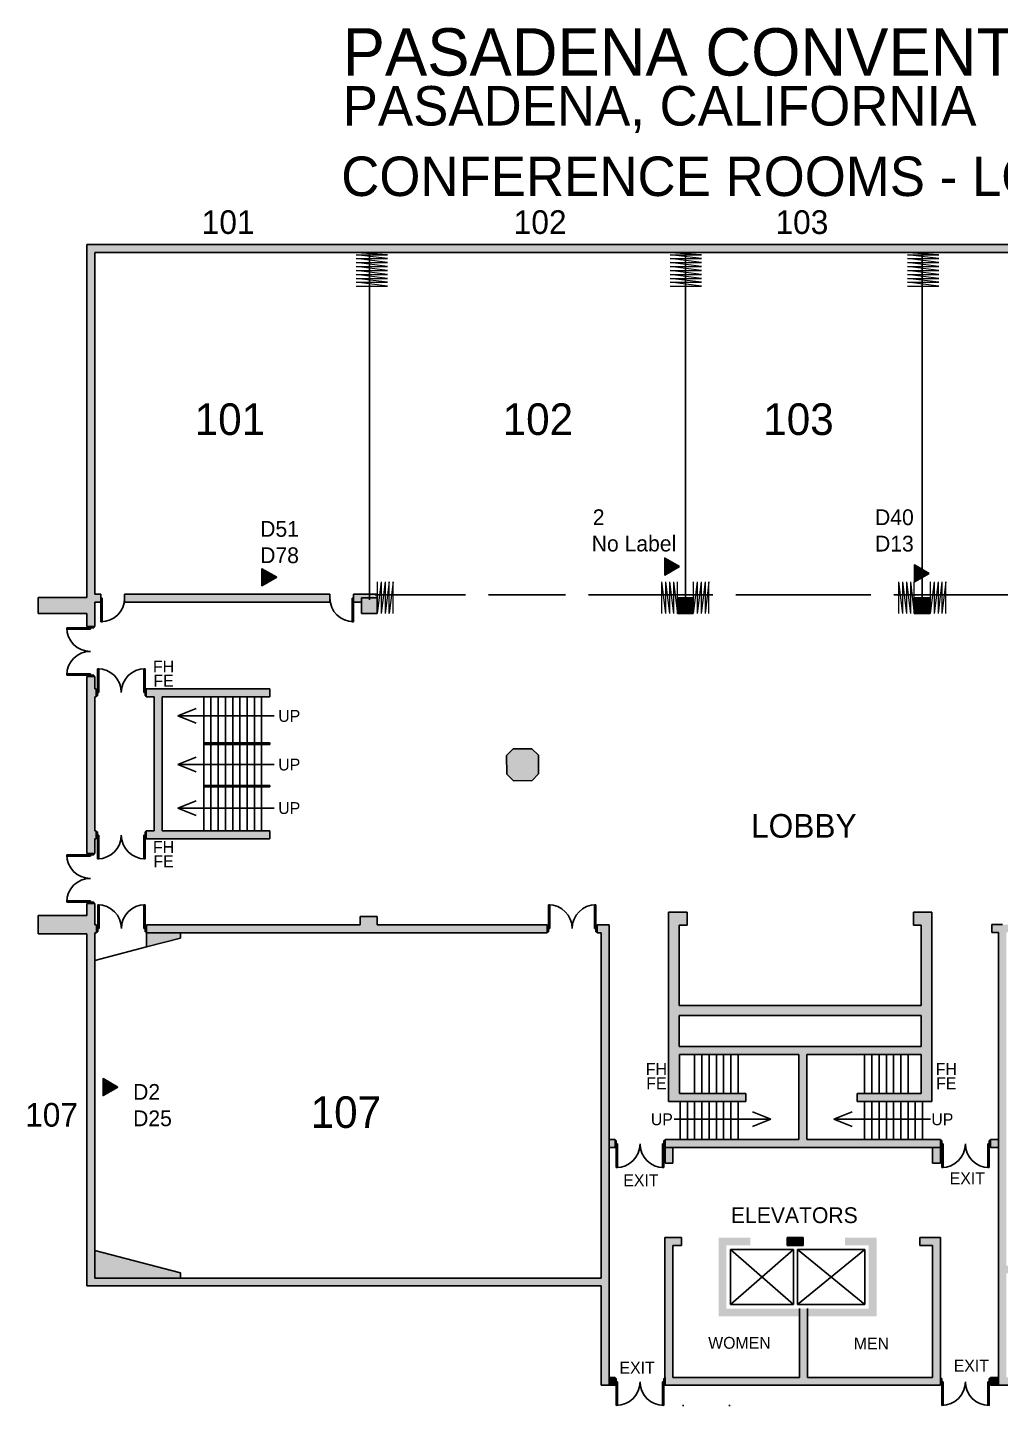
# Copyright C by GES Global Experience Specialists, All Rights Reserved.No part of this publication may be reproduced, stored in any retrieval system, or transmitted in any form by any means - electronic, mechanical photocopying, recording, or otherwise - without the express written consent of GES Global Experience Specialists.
# Model space of a CAD drawing. Header units: inches. Extents: x 3281 to 6000, y 3049 to 5144.
# Drawn here: x 3281 to 4759, y 3049 to 5144 of the extents above; entities that cross this region are included whole.
import ezdxf
from ezdxf.enums import TextEntityAlignment as Align

# ---------------------------------------------------------------- set-up
doc = ezdxf.new("R2010")
doc.units = ezdxf.units.IN
doc.header["$LTSCALE"] = 100
doc.header["$MEASUREMENT"] = 0
doc.linetypes.add('DASHED', pattern=[19.05, 12.7, -6.35])
for name, color, linetype, lineweight in [('bldg_airwall', 53, 'DASHED', 25), ('bldg_airwall_storage', 53, 'CONTINUOUS', 18), ('bldg_doors', 7, 'CONTINUOUS', 25), ('bldg_text', 94, 'CONTINUOUS', 25), ('bldg_title', 94, 'CONTINUOUS', 25), ('bldg_wallint', 7, 'CONTINUOUS', 25), ('bldg_wallintsol', 7, 'CONTINUOUS', 25), ('data_jack', 120, 'CONTINUOUS', 25)]:
    doc.layers.add(name, color=color, linetype=linetype, lineweight=lineweight)
doc.layers.add('bldg_fire', color=240, linetype='CONTINUOUS')
doc.layers.add('bldg_stairs', color=9, linetype='CONTINUOUS')
doc.styles.add('bldgtx18', font='bldgtx18')
doc.styles.add('bldgtx24', font='bldgtx24')
doc.styles.add('bldgtx36', font='bldgtx36')
doc.styles.add('bldgtx48', font='bldgtx48')
doc.styles.add('showtx60', font='showtx60')

msp = doc.modelspace()

# ---------------------------------------------------------------- hatches: boundary and pattern name
at = {"layer": 'bldg_wallintsol'}
for points in [[(5540.3, 4801.9), (5540.3, 4157.3), (5540.4, 4138.4), (5540.3, 4138.4), (5540.3, 4126.4), (5540.4, 4126.4), (5540.3, 3922.5), (5540.3, 3780), (5521.6, 3780), (5521.6, 3768), (5540.3, 3768), (5540.3, 3261.6), (5521.4, 3261.6), (5521.4, 3249.6), (5558.4, 3249.6), (5558.4, 3774), (5558.4, 4813.9), (3370.9, 4813.9), (3370.9, 4353.1), (3370.9, 4277.4), (3296.8, 4277.4), (3296.8, 4252.9), (3370.9, 4252.9), (3370.9, 4233.3), (3382.9, 4233.3), (3382.9, 4270.4), (3392.3, 4270.4), (3392.3, 4276.3), (3392.3, 4282.4), (3382.9, 4282.4), (3382.9, 4347.1), (3382.9, 4801.9)], [(3740.3, 4282.4), (3428.3, 4282.4), (3428.3, 4270.4), (3740.3, 4270.4)], [(4292.3, 4276.9), (4268.3, 4276.9), (4268.3, 4252.9), (4292.3, 4252.9)], [(4652.3, 4276.9), (4628.3, 4276.9), (4628.3, 4252.9), (4652.3, 4252.9)], [(4057.1, 4037.3), (4047, 4047.2), (4018.7, 4047.1), (4008.8, 4037), (4008.9, 4008.6), (4019, 3998.7), (4047.4, 3998.9), (4057.3, 4009)], [(3382.9, 3812.2), (3370.9, 3812.2), (3370.9, 3793.6), (3296.8, 3793.6), (3296.8, 3765.7), (3370.9, 3765.7), (3370.9, 3230.5), (4152.4, 3230.5), (4152.4, 3079.4), (4164.4, 3079.4), (4164.4, 3253.6), (4164.4, 3779.5), (4146.4, 3779.5), (4146.4, 3767.5), (4152.4, 3767.5), (4152.4, 3242.5), (3382.9, 3242.5), (3382.9, 3767.5), (3385.4, 3767.5), (3385.4, 3779.5), (3382.9, 3779.5)], [(4070.4, 3779.5), (3812.3, 3779.5), (3812.3, 3792), (3786.4, 3792), (3786.4, 3779.5), (3461.4, 3779.5), (3461.4, 3767.5), (4070.4, 3767.5)], [(4978.2, 3079.4), (4978.2, 3091.4), (4768.2, 3091.4), (4768.2, 3249.6), (5418.8, 3249.6), (5418.8, 3261.6), (4768.2, 3261.6), (4768.2, 3768), (4775.5, 3768), (4775.5, 3780), (4762.2, 3780), (4746.3, 3780), (4746.3, 3768), (4756.2, 3768), (4756.2, 3255.6), (4756.2, 3079.4)], [(3513.4, 3767.5), (3461.4, 3767.5), (3461.4, 3745.9), (3513.4, 3759.5)], [(4667.9, 3091.4), (4667.9, 3304.1), (4636.5, 3304.1), (4636.5, 3292.1), (4655.9, 3292.1), (4655.9, 3091.4), (4465.8, 3091.4), (4465.8, 3184.1), (4453.8, 3184.1), (4453.8, 3091.4), (4261.3, 3091.4), (4261.3, 3292.1), (4274.7, 3292.1), (4274.7, 3304.1), (4249.3, 3304.1), (4249.3, 3089.8), (4249.5, 3089.8), (4249.5, 3079.4), (4459.8, 3079.4), (4667.9, 3079.4)], [(4459.5, 3304.1), (4435, 3304.1), (4435, 3292.1), (4459.5, 3292.1)], [(3382.9, 3284.5), (3382.9, 3242.5), (3513.4, 3242.5), (3513.4, 3250.5)], [(4173.5, 3091.4), (4164.4, 3091.4), (4164.4, 3079.4), (4173.5, 3079.4)], [(4756.2, 3091.4), (4743.9, 3091.4), (4743.9, 3079.4), (4756.2, 3079.4)]]:
    msp.add_hatch(color=256, dxfattribs=at).paths.add_polyline_path(points, flags=0)
h = msp.add_hatch(color=256, dxfattribs=at)
h.paths.add_polyline_path([(3812.3, 4282.4), (3776.3, 4282.4), (3776.3, 4270.4), (3788.3, 4270.4), (3788.3, 4276.9), (3812.3, 4276.9)], flags=0)
h.paths.add_polyline_path([(3812.3, 4276.9), (3788.3, 4276.9), (3788.3, 4252.9), (3812.3, 4252.9)], flags=0)
h = msp.add_hatch(color=256, dxfattribs=at)
h.paths.add_polyline_path([(3385.3, 3922.5), (3382.9, 3922.5), (3382.8, 4126.4), (3385.3, 4126.4), (3385.3, 4138.4), (3382.8, 4138.4), (3382.9, 4157.3), (3370.9, 4157.3), (3370.9, 3888.2), (3382.9, 3888.2), (3382.9, 3910.5), (3385.3, 3910.5)], flags=0)
h.paths.add_polyline_path([(3485.4, 4126.4), (3649, 4126.4), (3649, 4138.4), (3461.3, 4138.4), (3461.3, 4126.4), (3473.4, 4126.4), (3473.4, 3922.5), (3461.3, 3922.5), (3461.3, 3910.5), (3512.3, 3910.5), (3649, 3910.5), (3649, 3922.5), (3485.4, 3922.5)], flags=0)
h = msp.add_hatch(color=256, dxfattribs=at)
h.paths.add_polyline_path([(4654.9, 3798.9), (4626.9, 3798.9), (4626.9, 3778.9), (4638.9, 3778.9), (4638.9, 3656.9), (4270.9, 3656.9), (4270.9, 3778.9), (4282.9, 3778.9), (4282.9, 3798.9), (4254.9, 3798.9), (4254.9, 3511.1), (4372.1, 3511.1), (4372.1, 3523.1), (4271.4, 3523.1), (4271.4, 3582.6), (4452.9, 3582.6), (4452.9, 3453.1), (4249.5, 3453.1), (4249.5, 3441.1), (4667.9, 3441.1), (4667.9, 3453.1), (4661.9, 3453.1), (4464.9, 3453.1), (4464.9, 3582.6), (4638.9, 3582.6), (4638.9, 3523.1), (4541.3, 3523.1), (4541.3, 3511.1), (4654.9, 3511.1)], flags=0)
h.paths.add_polyline_path([(4638.9, 3594.6), (4270.9, 3594.6), (4270.9, 3641.5), (4638.9, 3641.5)], flags=0)
h = msp.add_hatch(color=256, dxfattribs=at)
h.paths.add_polyline_path([(4261.5, 3441.1), (4249.5, 3441.1), (4249.5, 3417.1), (4261.5, 3417.1)], flags=0)
h.paths.add_polyline_path([(4173.5, 3453.1), (4164.4, 3453.1), (4164.4, 3441.1), (4173.5, 3441.1)], flags=0)
h = msp.add_hatch(color=256, dxfattribs=at)
h.paths.add_polyline_path([(4756.2, 3453.1), (4743.9, 3453.1), (4743.9, 3441.1), (4756.2, 3441.1)], flags=0)
h.paths.add_polyline_path([(4667.9, 3441.1), (4655.9, 3441.1), (4655.9, 3417.1), (4667.9, 3417.1)], flags=0)
at = {"layer": 'bldg_wallintsol', "linetype": 'CONTINUOUS'}
msp.add_hatch(color=256, dxfattribs=at).paths.add_polyline_path([(4330.9, 3184.1), (4450.9, 3184.1), (4570.9, 3184.1), (4570.9, 3304.1), (4522.9, 3304.1), (4522.9, 3292.1), (4558.9, 3292.1), (4558.9, 3196.1), (4342.9, 3196.1), (4342.9, 3292.1), (4378.9, 3292.1), (4378.9, 3304.1), (4330.9, 3304.1)], flags=0)
at = {"layer": 'data_jack'}
for points in [[(4249.2, 4337.3), (4249.2, 4311.4), (4271.6, 4324.3)], [(3637, 4321), (3637, 4295.2), (3659.4, 4308.1)], [(4628.4, 4326.7), (4628.4, 4300.9), (4650.8, 4313.8)], [(3395.7, 3545.7), (3395.7, 3519.9), (3418.1, 3532.8)]]:
    msp.add_hatch(color=256, dxfattribs=at).paths.add_polyline_path(points, flags=0)

# ---------------------------------------------------------------- linework, layer by layer
at = {"layer": 'bldg_airwall'}
for p, q in [((3800.4, 4273.5), (3800.4, 4802.1)), ((4280.4, 4273.5), (4280.4, 4802.1)), ((4640.4, 4273.5), (4640.4, 4802.1)), ((3946.2, 4281.2), (3808.9, 4281.2)), ((4098.2, 4281.2), (3981.2, 4281.2)), ((4322.2, 4281.2), (4133.2, 4281.2)), ((4562.2, 4281.2), (4357.2, 4281.2)), ((4786.7, 4281.2), (4597.2, 4281.2))]:
    msp.add_line(p, q, dxfattribs=at)
at = {"layer": 'bldg_airwall_storage'}
for p, q in [((3780, 4801.9), (3827.7, 4801.9)), ((3827.7, 4798.5), (3780, 4801.5)), ((3827.7, 4792.5), (3780, 4798.5)), ((3780, 4798.5), (3827.7, 4798.5)), ((4257.2, 4801.9), (4304.8, 4801.9)), ((4304.8, 4798.5), (4257.2, 4801.5)), ((4304.8, 4792.5), (4257.2, 4798.5)), ((4257.2, 4798.5), (4304.8, 4798.5)), ((4618.2, 4801.9), (4665.8, 4801.9)), ((4665.8, 4798.5), (4618.2, 4801.5)), ((4665.8, 4792.5), (4618.2, 4798.5)), ((4618.2, 4798.5), (4665.8, 4798.5)), ((3827.7, 4786.5), (3780, 4792.5)), ((3780, 4792.5), (3827.7, 4792.5)), ((3827.7, 4780.5), (3780, 4786.5)), ((3780, 4786.5), (3827.7, 4786.5)), ((3827.7, 4774.5), (3780, 4780.5)), ((3780, 4780.5), (3827.7, 4780.5)), ((4304.8, 4786.5), (4257.2, 4792.5)), ((4257.2, 4792.5), (4304.8, 4792.5)), ((4304.8, 4780.5), (4257.2, 4786.5)), ((4257.2, 4786.5), (4304.8, 4786.5)), ((4304.8, 4774.5), (4257.2, 4780.5)), ((4257.2, 4780.5), (4304.8, 4780.5)), ((4665.8, 4786.5), (4618.2, 4792.5)), ((4618.2, 4792.5), (4665.8, 4792.5)), ((4665.8, 4780.5), (4618.2, 4786.5)), ((4618.2, 4786.5), (4665.8, 4786.5)), ((4665.8, 4774.5), (4618.2, 4780.5)), ((4618.2, 4780.5), (4665.8, 4780.5)), ((3827.7, 4768.5), (3780, 4774.5)), ((3780, 4774.5), (3827.7, 4774.5)), ((3827.7, 4762.5), (3780, 4768.5)), ((3780, 4768.5), (3827.7, 4768.5)), ((3827.7, 4756.5), (3780, 4762.5)), ((3780, 4762.5), (3827.7, 4762.5)), ((3827.7, 4750.5), (3780, 4756.5)), ((3780, 4756.5), (3827.7, 4756.5)), ((4304.8, 4768.5), (4257.2, 4774.5)), ((4257.2, 4774.5), (4304.8, 4774.5)), ((4304.8, 4762.5), (4257.2, 4768.5)), ((4257.2, 4768.5), (4304.8, 4768.5)), ((4304.8, 4756.5), (4257.2, 4762.5)), ((4257.2, 4762.5), (4304.8, 4762.5)), ((4304.8, 4750.5), (4257.2, 4756.5)), ((4257.2, 4756.5), (4304.8, 4756.5)), ((4665.8, 4768.5), (4618.2, 4774.5)), ((4618.2, 4774.5), (4665.8, 4774.5)), ((4665.8, 4762.5), (4618.2, 4768.5)), ((4618.2, 4768.5), (4665.8, 4768.5)), ((4665.8, 4756.5), (4618.2, 4762.5)), ((4618.2, 4762.5), (4665.8, 4762.5)), ((4665.8, 4750.5), (4618.2, 4756.5)), ((4618.2, 4756.5), (4665.8, 4756.5)), ((3780, 4750.5), (3827.7, 4750.5)), ((4257.2, 4750.5), (4304.8, 4750.5)), ((4618.2, 4750.5), (4665.8, 4750.5)), ((3812.3, 4300.9), (3812.3, 4252.9)), ((3818.3, 4300.9), (3812.3, 4252.9)), ((3818.3, 4300.9), (3818.3, 4252.9)), ((3824.3, 4300.9), (3818.3, 4252.9)), ((3824.3, 4300.9), (3824.3, 4252.9)), ((3830.3, 4300.9), (3824.3, 4252.9)), ((3830.3, 4252.9), (3830.3, 4300.9)), ((3836.3, 4300.9), (3830.3, 4252.9)), ((3836.3, 4252.9), (3836.3, 4300.9)), ((4244.3, 4300.9), (4244.3, 4252.9)), ((4244.3, 4300.9), (4250.3, 4252.9)), ((4250.3, 4300.9), (4250.3, 4252.9)), ((4250.3, 4300.9), (4256.3, 4252.9)), ((4256.3, 4300.9), (4256.3, 4252.9)), ((4256.3, 4300.9), (4262.3, 4252.9)), ((4262.3, 4300.9), (4262.3, 4252.9)), ((4262.3, 4300.9), (4268.3, 4252.9)), ((4268.3, 4252.9), (4268.3, 4300.9)), ((4292.3, 4300.9), (4292.3, 4252.9)), ((4298.3, 4300.9), (4292.3, 4252.9)), ((4298.3, 4300.9), (4298.3, 4252.9)), ((4304.3, 4300.9), (4298.3, 4252.9)), ((4304.3, 4300.9), (4304.3, 4252.9)), ((4310.3, 4300.9), (4304.3, 4252.9)), ((4310.3, 4300.9), (4310.3, 4252.9)), ((4316.3, 4300.9), (4310.3, 4252.9)), ((4316.3, 4252.9), (4316.3, 4300.9)), ((4604.3, 4300.9), (4604.3, 4252.9)), ((4604.3, 4300.9), (4610.3, 4252.9)), ((4610.3, 4300.9), (4610.3, 4252.9)), ((4610.3, 4300.9), (4616.3, 4252.9)), ((4616.3, 4300.9), (4616.3, 4252.9)), ((4616.3, 4300.9), (4622.3, 4252.9)), ((4622.3, 4300.9), (4622.3, 4252.9)), ((4622.3, 4300.9), (4628.3, 4252.9)), ((4628.3, 4252.9), (4628.3, 4300.9)), ((4652.3, 4300.9), (4652.3, 4252.9)), ((4658.3, 4300.9), (4652.3, 4252.9)), ((4658.3, 4300.9), (4658.3, 4252.9)), ((4664.3, 4300.9), (4658.3, 4252.9)), ((4664.3, 4300.9), (4664.3, 4252.9)), ((4670.3, 4300.9), (4664.3, 4252.9)), ((4670.3, 4300.9), (4670.3, 4252.9)), ((4676.3, 4300.9), (4670.3, 4252.9)), ((4676.3, 4252.9), (4676.3, 4300.9))]:
    msp.add_line(p, q, dxfattribs=at)
at = {"layer": 'bldg_doors'}
for p, q in [((3392.3, 4276.3), (3394.3, 4276.3)), ((3392.3, 4240.3), (3392.3, 4276.3)), ((3394.3, 4276.3), (3394.3, 4240.3)), ((3776.3, 4276.3), (3774.3, 4276.3)), ((3774.3, 4276.3), (3774.3, 4240.3)), ((3776.3, 4240.3), (3776.3, 4276.3)), ((3381.3, 4233.3), (3376.3, 4233.3)), ((3376.3, 4233.3), (3376.3, 4231.3)), ((3381.3, 4231.3), (3381.3, 4233.3)), ((3394.3, 4240.3), (3392.3, 4240.3)), ((3774.3, 4240.3), (3776.3, 4240.3)), ((3340.3, 4229.3), (3340.3, 4231.3)), ((3340.3, 4231.3), (3376.3, 4231.3)), ((3376.3, 4229.3), (3340.3, 4229.3)), ((3376.3, 4231.3), (3381.3, 4231.3)), ((3376.3, 4231.3), (3376.3, 4229.3)), ((3376.3, 4161.3), (3340.3, 4161.3)), ((3340.3, 4161.3), (3340.3, 4159.3)), ((3340.3, 4159.3), (3376.3, 4159.3)), ((3376.3, 4159.3), (3376.3, 4161.3)), ((3376.3, 4157.3), (3376.3, 4159.3)), ((3376.3, 4159.3), (3381.3, 4159.3)), ((3381.3, 4157.3), (3376.3, 4157.3)), ((3381.3, 4159.3), (3381.3, 4157.3)), ((3389.3, 4169), (3387.3, 4169)), ((3387.3, 4169), (3387.3, 4133)), ((3389.3, 4133), (3389.3, 4169)), ((3457.3, 4133), (3457.3, 4169)), ((3457.3, 4169), (3459.3, 4169)), ((3459.3, 4169), (3459.3, 4133)), ((3385.3, 4128), (3385.3, 4133)), ((3385.3, 4133), (3387.3, 4133)), ((3387.3, 4128), (3385.3, 4128)), ((3387.3, 4133), (3387.3, 4128)), ((3387.3, 4133), (3389.3, 4133)), ((3459.3, 4133), (3457.3, 4133)), ((3461.3, 4133), (3459.3, 4133)), ((3459.3, 4133), (3459.3, 4128)), ((3459.3, 4128), (3461.3, 4128)), ((3461.3, 4128), (3461.3, 4133)), ((3387.3, 3920.9), (3385.3, 3920.9)), ((3385.3, 3920.9), (3385.3, 3915.9)), ((3387.3, 3915.9), (3387.3, 3920.9)), ((3459.3, 3920.9), (3461.3, 3920.9)), ((3459.3, 3915.9), (3459.3, 3920.9)), ((3461.3, 3920.9), (3461.3, 3915.9)), ((3385.3, 3915.9), (3387.3, 3915.9)), ((3387.3, 3915.9), (3389.3, 3915.9)), ((3387.3, 3879.9), (3387.3, 3915.9)), ((3389.3, 3915.9), (3389.3, 3879.9)), ((3459.3, 3915.9), (3457.3, 3915.9)), ((3457.3, 3915.9), (3457.3, 3879.9)), ((3461.3, 3915.9), (3459.3, 3915.9)), ((3459.3, 3879.9), (3459.3, 3915.9)), ((3340.3, 3884.2), (3340.3, 3886.2)), ((3340.3, 3886.2), (3376.3, 3886.2)), ((3376.3, 3884.2), (3340.3, 3884.2)), ((3381.3, 3888.2), (3376.3, 3888.2)), ((3376.3, 3888.2), (3376.3, 3886.2)), ((3376.3, 3886.2), (3381.3, 3886.2)), ((3376.3, 3886.2), (3376.3, 3884.2)), ((3381.3, 3886.2), (3381.3, 3888.2)), ((3389.3, 3879.9), (3387.3, 3879.9)), ((3457.3, 3879.9), (3459.3, 3879.9)), ((3376.3, 3816.2), (3340.3, 3816.2)), ((3340.3, 3816.2), (3340.3, 3814.2)), ((3340.3, 3814.2), (3376.3, 3814.2)), ((3376.3, 3814.2), (3376.3, 3816.2)), ((3376.3, 3812.2), (3376.3, 3814.2)), ((3376.3, 3814.2), (3381.3, 3814.2)), ((3381.3, 3814.2), (3381.3, 3812.2)), ((3381.3, 3812.2), (3376.3, 3812.2)), ((3389.4, 3810.1), (3387.4, 3810.1)), ((3387.4, 3810.1), (3387.4, 3774.1)), ((3389.4, 3774.1), (3389.4, 3810.1)), ((3457.4, 3774.1), (3457.4, 3810.1)), ((3457.4, 3810.1), (3459.4, 3810.1)), ((3459.4, 3810.1), (3459.4, 3774.1)), ((4074.4, 3810.1), (4072.4, 3810.1)), ((4072.4, 3810.1), (4072.4, 3774.1)), ((4074.4, 3774.1), (4074.4, 3810.1)), ((4142.4, 3774.1), (4142.4, 3810.1)), ((4142.4, 3810.1), (4144.4, 3810.1)), ((4144.4, 3810.1), (4144.4, 3774.1)), ((3385.4, 3769.1), (3385.4, 3774.1)), ((3385.4, 3774.1), (3387.4, 3774.1)), ((3387.4, 3774.1), (3387.4, 3769.1)), ((3387.4, 3774.1), (3389.4, 3774.1)), ((3459.4, 3774.1), (3457.4, 3774.1)), ((3461.4, 3774.1), (3459.4, 3774.1)), ((3459.4, 3774.1), (3459.4, 3769.1)), ((3461.4, 3769.1), (3461.4, 3774.1)), ((4070.4, 3769.1), (4070.4, 3774.1)), ((4070.4, 3774.1), (4072.4, 3774.1)), ((4072.4, 3774.1), (4072.4, 3769.1)), ((4072.4, 3774.1), (4074.4, 3774.1)), ((4144.4, 3774.1), (4142.4, 3774.1)), ((4146.4, 3774.1), (4144.4, 3774.1)), ((4144.4, 3774.1), (4144.4, 3769.1)), ((4146.4, 3769.1), (4146.4, 3774.1)), ((3387.4, 3769.1), (3385.4, 3769.1)), ((3459.4, 3769.1), (3461.4, 3769.1)), ((4072.4, 3769.1), (4070.4, 3769.1)), ((4144.4, 3769.1), (4146.4, 3769.1)), ((4175.5, 3451.5), (4173.5, 3451.5)), ((4173.5, 3451.5), (4173.5, 3446.5)), ((4173.5, 3446.5), (4175.5, 3446.5)), ((4175.5, 3446.5), (4175.5, 3451.5)), ((4175.5, 3446.5), (4177.5, 3446.5)), ((4175.5, 3410.5), (4175.5, 3446.5)), ((4177.5, 3446.5), (4177.5, 3410.5)), ((4247.5, 3446.5), (4245.5, 3446.5)), ((4245.5, 3446.5), (4245.5, 3410.5)), ((4247.5, 3451.5), (4249.5, 3451.5)), ((4247.5, 3446.5), (4247.5, 3451.5)), ((4249.5, 3446.5), (4247.5, 3446.5)), ((4247.5, 3410.5), (4247.5, 3446.5)), ((4249.5, 3451.5), (4249.5, 3446.5)), ((4249.5, 3451.5), (4249.5, 3446.5)), ((4669.9, 3451.5), (4667.9, 3451.5)), ((4667.9, 3451.5), (4667.9, 3446.5)), ((4667.9, 3446.5), (4669.9, 3446.5)), ((4669.9, 3446.5), (4669.9, 3451.5)), ((4669.9, 3446.5), (4671.9, 3446.5)), ((4669.9, 3410.5), (4669.9, 3446.5)), ((4671.9, 3446.5), (4671.9, 3410.5)), ((4741.9, 3446.5), (4739.9, 3446.5)), ((4739.9, 3446.5), (4739.9, 3410.5)), ((4741.9, 3451.5), (4743.9, 3451.5)), ((4741.9, 3446.5), (4741.9, 3451.5)), ((4743.9, 3446.5), (4741.9, 3446.5)), ((4741.9, 3410.5), (4741.9, 3446.5)), ((4743.9, 3451.5), (4743.9, 3446.5)), ((4743.9, 3451.5), (4743.9, 3446.5)), ((4177.5, 3410.5), (4175.5, 3410.5)), ((4245.5, 3410.5), (4247.5, 3410.5)), ((4671.9, 3410.5), (4669.9, 3410.5)), ((4739.9, 3410.5), (4741.9, 3410.5)), ((4175.5, 3089.8), (4173.5, 3089.8)), ((4173.5, 3089.8), (4173.5, 3084.8)), ((4173.5, 3084.8), (4175.5, 3084.8)), ((4175.5, 3084.8), (4175.5, 3089.8)), ((4175.5, 3084.8), (4177.5, 3084.8)), ((4175.5, 3048.8), (4175.5, 3084.8)), ((4177.5, 3084.8), (4177.5, 3048.8)), ((4247.5, 3084.8), (4245.5, 3084.8)), ((4245.5, 3084.8), (4245.5, 3048.8)), ((4247.5, 3089.8), (4249.5, 3089.8)), ((4247.5, 3084.8), (4247.5, 3089.8)), ((4249.5, 3084.8), (4247.5, 3084.8)), ((4247.5, 3048.8), (4247.5, 3084.8)), ((4249.5, 3089.8), (4249.5, 3084.8)), ((4249.5, 3089.8), (4249.5, 3084.8)), ((4669.9, 3089.8), (4667.9, 3089.8)), ((4667.9, 3089.8), (4667.9, 3084.8)), ((4667.9, 3084.8), (4669.9, 3084.8)), ((4669.9, 3084.8), (4669.9, 3089.8)), ((4669.9, 3084.8), (4671.9, 3084.8)), ((4669.9, 3048.8), (4669.9, 3084.8)), ((4671.9, 3084.8), (4671.9, 3048.8)), ((4741.9, 3084.8), (4739.9, 3084.8)), ((4739.9, 3084.8), (4739.9, 3048.8)), ((4741.9, 3089.8), (4743.9, 3089.8)), ((4741.9, 3084.8), (4741.9, 3089.8)), ((4743.9, 3084.8), (4741.9, 3084.8)), ((4741.9, 3048.8), (4741.9, 3084.8)), ((4743.9, 3089.8), (4743.9, 3084.8)), ((4743.9, 3089.8), (4743.9, 3084.8)), ((4278.3, 3048.8), (4276.3, 3048.8)), ((4346.3, 3048.8), (4348.3, 3048.8))]:
    msp.add_line(p, q, dxfattribs=at)
for centre, start, end in [((3392.3, 4276.3), 270, 0), ((3776.3, 4276.3), 180, -90), ((3376.3, 4231.3), 180, 270), ((3376.3, 4159.3), 90, 180), ((3387.3, 4133), 0, 90), ((3459.3, 4133), 90, 180), ((3387.3, 3915.9), 270, 0), ((3459.3, 3915.9), 180, -90), ((3376.3, 3886.2), 180, 270), ((3376.3, 3814.2), 90, 180), ((3387.4, 3774.1), 0, 90), ((3459.4, 3774.1), 90, 180), ((4072.4, 3774.1), 0, 90), ((4144.4, 3774.1), 90, 180), ((4175.5, 3446.5), 270, 0), ((4247.5, 3446.5), 180, -90), ((4669.9, 3446.5), 270, 0), ((4741.9, 3446.5), 180, -90), ((4175.5, 3084.8), 270, 0), ((4247.5, 3084.8), 180, -90), ((4669.9, 3084.8), 270, 0), ((4741.9, 3084.8), 180, -90)]:
    msp.add_arc(centre, 36, start, end, dxfattribs=at)
at = {"layer": 'bldg_stairs'}
for p, q in [((3509, 4097.2), (3536.8, 4108.3)), ((3548.5, 4126.4), (3548.5, 3922.5)), ((3559.5, 4126.4), (3559.5, 4056.2)), ((3570.5, 4126.4), (3570.5, 4056.2)), ((3581.5, 4126.4), (3581.5, 4056.2)), ((3592.5, 4126.4), (3592.5, 4056.2)), ((3603.5, 4126.4), (3603.5, 4056.2)), ((3614.5, 4126.4), (3614.5, 4056.2)), ((3625.5, 4126.4), (3625.5, 4056.2)), ((3636.5, 4126.4), (3636.5, 4056.2)), ((3547.8, 4097.2), (3509, 4097.2)), ((3509, 4097.2), (3536.8, 4086.1)), ((3547.8, 4097.2), (3655.8, 4097.2)), ((3559.5, 4054), (3559.5, 3991.6)), ((3570.5, 4054), (3570.5, 3991.6)), ((3581.5, 4054), (3581.5, 3991.6)), ((3592.5, 4054), (3592.5, 3991.6)), ((3603.5, 4054), (3603.5, 3991.6)), ((3614.5, 4054), (3614.5, 3991.6)), ((3625.5, 4054), (3625.5, 3991.6)), ((3636.5, 4054), (3636.5, 3991.6)), ((3509, 4023.3), (3536.8, 4034.3)), ((3547.8, 4023.3), (3509, 4023.3)), ((3509, 4023.3), (3536.8, 4012.2)), ((3547.8, 4023.3), (3655.8, 4023.3)), ((3559.5, 3989.4), (3559.5, 3922.5)), ((3570.5, 3989.4), (3570.5, 3922.5)), ((3581.5, 3989.4), (3581.5, 3922.5)), ((3592.5, 3989.4), (3592.5, 3922.5)), ((3603.5, 3989.4), (3603.5, 3922.5)), ((3614.5, 3989.4), (3614.5, 3922.5)), ((3625.5, 3989.4), (3625.5, 3922.5)), ((3636.5, 3989.4), (3636.5, 3922.5)), ((3509, 3957.1), (3536.8, 3968.2)), ((3547.8, 3957.1), (3509, 3957.1)), ((3509, 3957.1), (3536.8, 3946)), ((3547.8, 3957.1), (3655.8, 3957.1)), ((4294.5, 3582.6), (4294.5, 3523.1)), ((4305.5, 3582.6), (4305.5, 3523.1)), ((4316.5, 3582.6), (4316.5, 3523.1)), ((4327.5, 3582.6), (4327.5, 3523.1)), ((4338.5, 3582.6), (4338.5, 3523.1)), ((4349.5, 3582.6), (4349.5, 3523.1)), ((4360.5, 3582.6), (4360.5, 3523.1)), ((4552.8, 3582.6), (4552.8, 3523.1)), ((4563.8, 3582.6), (4563.8, 3523.1)), ((4574.8, 3582.6), (4574.8, 3523.1)), ((4585.8, 3582.6), (4585.8, 3523.1)), ((4596.8, 3582.6), (4596.8, 3523.1)), ((4607.8, 3582.6), (4607.8, 3523.1)), ((4618.8, 3582.6), (4618.8, 3523.1)), ((4272.5, 3453.1), (4272.5, 3511.1)), ((4283.5, 3453.1), (4283.5, 3511.1)), ((4294.5, 3453.1), (4294.5, 3511.1)), ((4305.5, 3453.1), (4305.5, 3511.1)), ((4316.5, 3453.1), (4316.5, 3511.1)), ((4327.5, 3453.1), (4327.5, 3511.1)), ((4338.5, 3453.1), (4338.5, 3511.1)), ((4349.5, 3453.1), (4349.5, 3511.1)), ((4360.5, 3453.1), (4360.5, 3511.1)), ((4552.8, 3453.1), (4552.8, 3511.1)), ((4563.8, 3453.1), (4563.8, 3511.1)), ((4574.8, 3453.1), (4574.8, 3511.1)), ((4585.8, 3453.1), (4585.8, 3511.1)), ((4596.8, 3453.1), (4596.8, 3511.1)), ((4607.8, 3453.1), (4607.8, 3511.1)), ((4618.8, 3453.1), (4618.8, 3511.1)), ((4629.8, 3453.1), (4629.8, 3511.1)), ((4640.8, 3453.1), (4640.8, 3511.1)), ((4371.3, 3483.9), (4263.3, 3483.9)), ((4371.3, 3483.9), (4410.1, 3483.9)), ((4410.1, 3483.9), (4382.4, 3495)), ((4410.1, 3483.9), (4382.4, 3472.8)), ((4506.1, 3483.9), (4533.8, 3495)), ((4544.9, 3483.9), (4506.1, 3483.9)), ((4506.1, 3483.9), (4533.8, 3472.8)), ((4544.9, 3483.9), (4652.9, 3483.9)), ((4348.9, 3202.1), (4348.9, 3286.1)), ((4348.9, 3286.1), (4444.9, 3286.1)), ((4348.9, 3286.1), (4444.9, 3202.1)), ((4444.9, 3286.1), (4348.9, 3202.1)), ((4444.9, 3286.1), (4444.9, 3202.1)), ((4450.9, 3202.1), (4450.9, 3286.1)), ((4450.9, 3286.1), (4552.9, 3286.1)), ((4450.9, 3286.1), (4552.9, 3202.1)), ((4552.9, 3286.1), (4450.9, 3202.1)), ((4552.9, 3286.1), (4552.9, 3202.1)), ((4444.9, 3202.1), (4348.9, 3202.1)), ((4552.9, 3202.1), (4450.9, 3202.1))]:
    msp.add_line(p, q, dxfattribs=at)
at = {"layer": 'bldg_wallint', "linetype": 'CONTINUOUS'}
for p, q in [((3370.9, 4813.9), (5558.4, 4813.9)), ((3370.9, 4353.1), (3370.9, 4813.9)), ((5540.3, 4801.9), (3382.9, 4801.9)), ((3382.9, 4801.9), (3382.9, 4347.1)), ((3370.9, 4277.4), (3370.9, 4353.1)), ((3382.9, 4347.1), (3382.9, 4282.4)), ((3296.8, 4252.9), (3296.8, 4277.4)), ((3296.8, 4277.4), (3370.9, 4277.4)), ((3382.9, 4282.4), (3392.3, 4282.4)), ((3392.3, 4282.4), (3392.3, 4270.4)), ((3428.3, 4282.4), (3740.3, 4282.4)), ((3428.3, 4270.4), (3428.3, 4282.4)), ((3740.3, 4282.4), (3740.3, 4270.4)), ((3776.3, 4282.4), (3776.3, 4270.4)), ((3788.3, 4276.9), (3812.3, 4276.9)), ((3788.3, 4252.9), (3788.3, 4276.9)), ((3812.3, 4276.9), (3812.3, 4252.9)), ((4268.3, 4276.9), (4292.3, 4276.9)), ((4268.3, 4252.9), (4268.3, 4276.9)), ((4292.3, 4276.9), (4292.3, 4252.9)), ((4628.3, 4276.9), (4652.3, 4276.9)), ((4628.3, 4252.9), (4628.3, 4276.9)), ((4652.3, 4276.9), (4652.3, 4252.9)), ((3370.9, 4252.9), (3296.8, 4252.9)), ((3370.9, 4233.3), (3370.9, 4252.9)), ((3392.3, 4270.4), (3382.9, 4270.4)), ((3382.9, 4270.4), (3382.9, 4233.3)), ((3740.3, 4270.4), (3428.3, 4270.4)), ((3812.3, 4252.9), (3788.3, 4252.9)), ((4292.3, 4252.9), (4268.3, 4252.9)), ((4652.3, 4252.9), (4628.3, 4252.9)), ((3382.9, 4233.3), (3370.9, 4233.3)), ((3382.9, 4233.3), (3370.9, 4233.3)), ((3382.9, 4233.3), (3370.9, 4233.3)), ((3370.9, 4157.3), (3382.9, 4157.3)), ((3370.9, 4157.3), (3382.9, 4157.3)), ((3370.9, 4157.3), (3382.9, 4157.3)), ((3382.8, 4138.4), (3385.3, 4138.4)), ((3385.3, 4138.4), (3385.3, 4126.4)), ((3385.3, 4138.4), (3385.3, 4126.4)), ((3461.3, 4126.4), (3461.3, 4138.4)), ((3461.3, 4126.4), (3461.3, 4138.4)), ((3461.3, 4138.4), (3649, 4138.4)), ((3461.3, 4126.4), (3461.3, 4138.4)), ((3649, 4138.4), (3649, 4126.4)), ((3385.3, 4126.4), (3382.8, 4126.4)), ((3473.4, 4126.4), (3461.3, 4126.4)), ((3473.4, 3922.5), (3473.4, 4126.4)), ((3649, 4126.4), (3485.4, 4126.4)), ((3485.4, 4126.4), (3485.4, 3922.5)), ((3649, 4056.2), (3548.5, 4056.2)), ((3649, 4054), (3548.5, 4054)), ((4018.7, 4047.1), (4008.8, 4037)), ((4047, 4047.2), (4018.7, 4047.1)), ((4057.1, 4037.3), (4047, 4047.2)), ((4008.8, 4037), (4008.9, 4008.6)), ((4057.3, 4009), (4057.1, 4037.3)), ((4008.9, 4008.6), (4019, 3998.7)), ((4047.4, 3998.9), (4057.3, 4009)), ((3649, 3991.6), (3548.5, 3991.6)), ((3649, 3989.4), (3548.5, 3989.4)), ((4019, 3998.7), (4047.4, 3998.9)), ((3385.3, 3922.5), (3385.3, 3910.5)), ((3385.3, 3922.5), (3385.3, 3910.5)), ((3461.3, 3910.5), (3461.3, 3922.5)), ((3461.3, 3910.5), (3461.3, 3922.5)), ((3461.3, 3922.5), (3473.4, 3922.5)), ((3461.3, 3910.5), (3461.3, 3922.5)), ((3485.4, 3922.5), (3649, 3922.5)), ((3649, 3922.5), (3649, 3910.5)), ((3512.3, 3910.5), (3461.3, 3910.5)), ((3649, 3910.5), (3512.3, 3910.5)), ((3382.9, 3888.2), (3370.9, 3888.2)), ((3382.9, 3888.2), (3370.9, 3888.2)), ((3296.8, 3765.7), (3296.8, 3793.6)), ((3296.8, 3793.6), (3370.9, 3793.6)), ((3370.9, 3793.6), (3370.9, 3812.2)), ((3370.9, 3812.2), (3382.9, 3812.2)), ((3370.9, 3812.2), (3382.9, 3812.2)), ((3370.9, 3812.2), (3382.9, 3812.2)), ((3382.9, 3812.2), (3382.9, 3779.5)), ((4254.9, 3798.9), (4254.9, 3511.1)), ((4282.9, 3798.9), (4254.9, 3798.9)), ((4282.9, 3778.9), (4282.9, 3798.9)), ((4626.9, 3798.9), (4654.9, 3798.9)), ((4626.9, 3778.9), (4626.9, 3798.9)), ((4654.9, 3798.9), (4654.9, 3511.1)), ((3382.9, 3779.5), (3385.4, 3779.5)), ((3385.4, 3779.5), (3385.4, 3767.5)), ((3385.4, 3779.5), (3385.4, 3767.5)), ((3461.4, 3767.5), (3461.4, 3779.5)), ((3461.4, 3779.5), (3786.4, 3779.5)), ((3461.4, 3767.5), (3461.4, 3779.5)), ((3786.4, 3792), (3812.3, 3792)), ((3786.4, 3779.5), (3786.4, 3792)), ((3812.3, 3792), (3812.3, 3779.5)), ((3812.3, 3779.5), (4070.4, 3779.5)), ((4070.4, 3779.5), (4070.4, 3767.5)), ((4146.4, 3779.5), (4164.4, 3779.5)), ((4146.4, 3767.5), (4146.4, 3779.5)), ((4164.4, 3779.5), (4164.4, 3253.6)), ((4270.9, 3778.9), (4282.9, 3778.9)), ((4270.9, 3656.9), (4270.9, 3778.9)), ((4626.9, 3778.9), (4638.9, 3778.9)), ((4638.9, 3778.9), (4638.9, 3656.9)), ((4746.3, 3768), (4746.3, 3780)), ((4746.3, 3780), (4762.2, 3780)), ((3370.9, 3765.7), (3296.8, 3765.7)), ((3370.9, 3230.5), (3370.9, 3765.7)), ((3382.9, 3767.5), (3382.9, 3242.5)), ((3385.4, 3767.5), (3382.9, 3767.5)), ((4070.4, 3767.5), (3461.4, 3767.5)), ((3461.4, 3745.9), (3461.4, 3767.5)), ((4152.4, 3767.5), (4146.4, 3767.5)), ((4152.4, 3242.5), (4152.4, 3767.5)), ((4756.2, 3768), (4746.3, 3768)), ((4756.2, 3255.6), (4756.2, 3768)), ((4638.9, 3656.9), (4270.9, 3656.9)), ((4638.9, 3641.5), (4270.9, 3641.5)), ((4638.9, 3594.6), (4270.9, 3594.6)), ((4452.9, 3582.6), (4271.4, 3582.6)), ((4452.9, 3453.1), (4452.9, 3582.6)), ((4464.9, 3582.6), (4464.9, 3453.1)), ((4638.9, 3582.6), (4464.9, 3582.6)), ((4271.4, 3523.1), (4372.1, 3523.1)), ((4372.1, 3523.1), (4372.1, 3511.1)), ((4541.3, 3523.1), (4638.9, 3523.1)), ((4541.3, 3511.1), (4541.3, 3523.1)), ((4372.1, 3511.1), (4254.9, 3511.1)), ((4654.9, 3511.1), (4541.3, 3511.1)), ((4164.4, 3453.1), (4173.5, 3453.1)), ((4164.4, 3441.1), (4173.5, 3441.1)), ((4173.5, 3453.1), (4173.5, 3441.1)), ((4249.5, 3453.1), (4249.5, 3441.1)), ((4249.5, 3453.1), (4452.9, 3453.1)), ((4249.5, 3453.1), (4249.5, 3441.1)), ((4667.9, 3441.1), (4249.5, 3441.1)), ((4464.9, 3453.1), (4667.9, 3453.1)), ((4661.9, 3453.1), (4667.9, 3453.1)), ((4667.9, 3453.1), (4667.9, 3441.1)), ((4743.9, 3453.1), (4743.9, 3441.1)), ((4249.3, 3304.1), (4274.7, 3304.1)), ((4249.3, 3079.4), (4249.3, 3304.1)), ((4261.3, 3292.1), (4261.3, 3091.4)), ((4274.7, 3292.1), (4261.3, 3292.1)), ((4274.7, 3304.1), (4274.7, 3292.1)), ((4636.5, 3292.1), (4636.5, 3304.1)), ((4636.5, 3304.1), (4667.9, 3304.1)), ((4655.9, 3292.1), (4636.5, 3292.1)), ((4655.9, 3091.4), (4655.9, 3292.1)), ((4667.9, 3304.1), (4667.9, 3079.4)), ((4164.4, 3253.6), (4164.4, 3079.4)), ((4756.2, 3079.4), (4756.2, 3255.6)), ((4152.4, 3230.5), (3370.9, 3230.5)), ((4152.4, 3242.5), (3382.9, 3242.5)), ((4152.4, 3079.4), (4152.4, 3230.5)), ((4453.8, 3091.4), (4453.8, 3196.1)), ((4465.8, 3196.1), (4465.8, 3091.4)), ((4164.4, 3091.4), (4173.5, 3091.4)), ((4173.5, 3091.4), (4173.5, 3079.4)), ((4249.5, 3091.4), (4249.5, 3079.4)), ((4249.5, 3091.4), (4249.5, 3079.4)), ((4261.3, 3091.4), (4453.8, 3091.4)), ((4465.8, 3091.4), (4655.9, 3091.4)), ((4667.9, 3091.4), (4667.9, 3079.4)), ((4743.9, 3091.4), (4743.9, 3079.4)), ((4164.4, 3079.4), (4152.4, 3079.4)), ((4164.4, 3079.4), (4173.5, 3079.4)), ((4459.8, 3079.4), (4249.3, 3079.4)), ((4667.9, 3079.4), (4459.8, 3079.4)), ((4978.2, 3079.4), (4756.2, 3079.4))]:
    msp.add_line(p, q, dxfattribs=at)
at = {"layer": 'bldg_wallint'}
for p, q in [((3776.3, 4282.4), (3812.3, 4282.4)), ((3812.3, 4282.4), (3812.3, 4276.9)), ((3776.3, 4270.4), (3788.3, 4270.4)), ((3382.9, 4233.3), (3374.9, 4233.3)), ((3374.9, 4233.3), (3382.9, 4233.3)), ((3370.9, 3888.2), (3370.9, 4157.3)), ((3374.9, 4157.3), (3382.9, 4157.3)), ((3374.9, 4157.3), (3382.9, 4157.3)), ((3382.8, 4138.4), (3382.9, 4157.3)), ((3385.3, 4134.4), (3385.3, 4126.4)), ((3385.3, 4134.4), (3385.3, 4126.4)), ((3461.3, 4126.4), (3461.3, 4134.4)), ((3461.3, 4134.4), (3461.3, 4126.4)), ((3382.9, 3922.5), (3382.8, 4126.4)), ((3649, 4054), (3649, 4056.2)), ((3649, 3991.6), (3649, 3989.4)), ((3385.3, 3922.5), (3382.9, 3922.5)), ((3385.3, 3922.5), (3385.3, 3914.5)), ((3385.3, 3914.5), (3385.3, 3922.5)), ((3461.3, 3914.5), (3461.3, 3922.5)), ((3461.3, 3914.5), (3461.3, 3922.5)), ((3385.3, 3910.5), (3382.9, 3910.5)), ((3382.9, 3888.2), (3382.9, 3910.5)), ((3382.9, 3888.2), (3374.9, 3888.2)), ((3374.9, 3888.2), (3382.9, 3888.2)), ((3374.9, 3812.2), (3382.9, 3812.2)), ((3374.9, 3812.2), (3382.9, 3812.2)), ((3385.4, 3775.5), (3385.4, 3767.5)), ((3385.4, 3775.5), (3385.4, 3767.5)), ((3461.4, 3767.5), (3461.4, 3775.5)), ((3461.4, 3775.5), (3461.4, 3767.5)), ((4070.4, 3775.5), (4070.4, 3767.5)), ((4070.4, 3775.5), (4070.4, 3767.5)), ((4146.4, 3767.5), (4146.4, 3775.5)), ((4146.4, 3775.5), (4146.4, 3767.5)), ((3461.4, 3745.9), (3513.4, 3759.5)), ((3513.4, 3767.5), (3513.4, 3759.5)), ((3461.4, 3745.9), (3382.9, 3725.5)), ((4270.9, 3641.5), (4270.9, 3594.6)), ((4638.9, 3641.5), (4638.9, 3594.6)), ((4271.4, 3582.6), (4271.4, 3523.1)), ((4638.9, 3582.6), (4638.9, 3523.1)), ((4173.5, 3453.1), (4173.5, 3441.1)), ((4173.5, 3453.1), (4173.5, 3445.1)), ((4173.5, 3445.1), (4173.5, 3453.1)), ((4249.5, 3453.1), (4249.5, 3441.1)), ((4249.5, 3453.1), (4249.5, 3445.1)), ((4249.5, 3445.1), (4249.5, 3453.1)), ((4249.5, 3441.1), (4249.5, 3417.1)), ((4261.5, 3417.1), (4261.5, 3441.1)), ((4655.9, 3417.1), (4655.9, 3441.1)), ((4667.9, 3453.1), (4667.9, 3441.1)), ((4667.9, 3453.1), (4667.9, 3445.1)), ((4667.9, 3445.1), (4667.9, 3453.1)), ((4667.9, 3441.1), (4667.9, 3417.1)), ((4743.9, 3453.1), (4743.9, 3441.1)), ((4743.9, 3453.1), (4743.9, 3445.1)), ((4743.9, 3445.1), (4743.9, 3453.1)), ((4743.9, 3453.1), (4756.2, 3453.1)), ((4743.9, 3441.1), (4756.2, 3441.1)), ((4249.5, 3417.1), (4261.5, 3417.1)), ((4667.9, 3417.1), (4655.9, 3417.1)), ((4435, 3292.1), (4435, 3304.1)), ((4459.5, 3304.1), (4435, 3304.1)), ((4435, 3292.1), (4459.5, 3292.1)), ((4459.5, 3292.1), (4459.5, 3304.1)), ((3382.9, 3284.5), (3513.4, 3250.5)), ((3513.4, 3242.5), (3513.4, 3250.5)), ((4173.5, 3091.4), (4173.5, 3079.4)), ((4173.5, 3091.4), (4173.5, 3083.4)), ((4173.5, 3083.4), (4173.5, 3091.4)), ((4249.5, 3091.4), (4249.5, 3079.4)), ((4249.5, 3091.4), (4249.5, 3083.4)), ((4249.5, 3083.4), (4249.5, 3091.4)), ((4667.9, 3091.4), (4667.9, 3079.4)), ((4667.9, 3091.4), (4667.9, 3083.4)), ((4667.9, 3083.4), (4667.9, 3091.4)), ((4743.9, 3091.4), (4743.9, 3079.4)), ((4743.9, 3091.4), (4743.9, 3083.4)), ((4743.9, 3083.4), (4743.9, 3091.4)), ((4743.9, 3091.4), (4756.2, 3091.4)), ((4743.9, 3079.4), (4756.2, 3079.4))]:
    msp.add_line(p, q, dxfattribs=at)
at = {"layer": 'data_jack'}
for points in [[(4271.6, 4324.3), (4249.2, 4337.3), (4249.2, 4311.4)], [(3659.4, 4308.1), (3637, 4321), (3637, 4295.2)], [(4650.8, 4313.8), (4628.4, 4326.7), (4628.4, 4300.9)], [(3418.1, 3532.8), (3395.7, 3545.7), (3395.7, 3519.9)]]:
    msp.add_lwpolyline(points, close=True, dxfattribs=at)

# ---------------------------------------------------------------- texts
at = {"layer": 'bldg_airwall', "style": 'bldgtx48'}
for s, p in [('101', (3588.3, 4548.4)), ('102', (4056.3, 4548.4)), ('103', (4452.3, 4548.4)), ('107', (3764.5, 3494.8))]:
    msp.add_text(s, height=48, dxfattribs=at).set_placement(p, align=Align.MIDDLE_CENTER)
at = {"layer": 'bldg_fire', "style": 'bldgtx18'}
for s, p in [('FH', (3487.5, 4172.3)), ('FE', (3487.5, 4150.7)), ('FH', (3487.5, 3897.8)), ('FE', (3487.5, 3876.2)), ('FH', (4236.4, 3560.3)), ('FH', (4676.9, 3560.3)), ('FE', (4236.4, 3538.7)), ('FE', (4676.9, 3538.7))]:
    msp.add_text(s, height=18, dxfattribs=at).set_placement(p, align=Align.MIDDLE_CENTER)
at = {"layer": 'bldg_text'}
for s, height, style, p in [('101', 36, 'bldgtx36', (3585.6, 4848)), ('102', 36, 'bldgtx36', (4059.7, 4848)), ('103', 36, 'bldgtx36', (4457.5, 4848)), ('UP', 18, 'bldgtx18', (3678.5, 4097.2)), ('UP', 18, 'bldgtx18', (3678.5, 4023.3)), ('UP', 18, 'bldgtx18', (3678.5, 3957.1)), ('LOBBY', 36, 'bldgtx36', (4460.4, 3930.1)), ('107', 36, 'bldgtx36', (3317.3, 3490.7)), ('UP', 18, 'bldgtx18', (4244.7, 3483.9)), ('UP', 18, 'bldgtx18', (4670.9, 3483.9)), ('ELEVATORS', 24, 'bldgtx24', (4446, 3338.1))]:
    msp.add_text(s, height=height, dxfattribs=dict(at, style=style)).set_placement(p, align=Align.MIDDLE_CENTER)
at = {"layer": 'bldg_text', "style": 'bldgtx18'}
for s, p in [('EXIT', (4186.1, 3382.2)), ('EXIT', (4682.1, 3385.2)), ('WOMEN', (4315.1, 3135)), ('MEN', (4536.4, 3134)), ('EXIT', (4180.3, 3097.2)), ('EXIT', (4688.2, 3100.3))]:
    msp.add_text(s, height=18, dxfattribs=at).set_placement(p)
at = {"layer": 'bldg_title', "style": 'showtx60'}
for s, height, p in [('PASADENA CONVENTION CENTER', 72, (3759.7, 5070.8)), ('PASADENA, CALIFORNIA', 60, (3759.7, 4994.9))]:
    msp.add_text(s, height=height, dxfattribs=at).set_placement(p)
msp.add_text('CONFERENCE ROOMS - LOWER LEVEL', height=60, dxfattribs=at).set_placement((4519.8, 4887.7), align=Align.CENTER)
at = {"layer": 'data_jack', "style": 'bldgtx48'}
for s, p in [('2', (4139.7, 4387.3)), ('D40', (4568.6, 4387.3)), ('D51', (3634.3, 4369.6)), ('No Label', (4138.1, 4347.3)), ('D13', (4568.6, 4347.2)), ('D78', (3634.3, 4329.5)), ('D2', (3441.2, 3513.5)), ('D25', (3441.2, 3473.4))]:
    msp.add_text(s, height=24, dxfattribs=at).set_placement(p)

doc.saveas('drawing.dxf')
